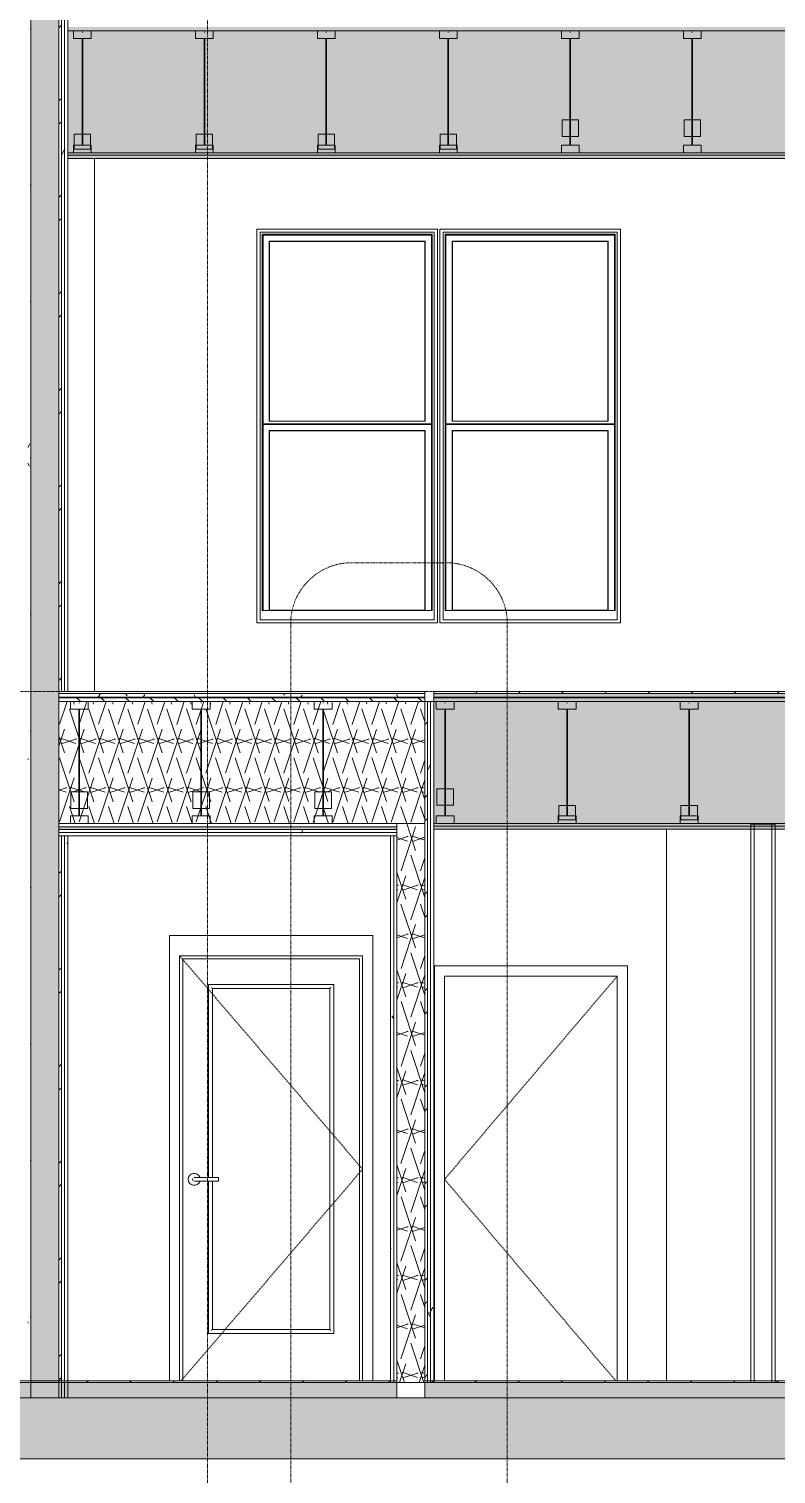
# Model space of a CAD drawing. Header units: inches. Extents: x 9661 to 16490, y -393 to 647.
# Drawn here: x 13594.2 to 13741.2, y -18 to 266.4 of the extents above; entities that cross this region are included whole.
import ezdxf

# ---------------------------------------------------------------- set-up
doc = ezdxf.new("R2010")
doc.units = ezdxf.units.IN
doc.header["$MEASUREMENT"] = 0
for name, pattern in [('Dash 1_16_', [0.125, 0.0625, -0.0625]), ('Dash Dot 3_16_', [0.3125, 0.1875, -0.0625, 0, -0.0625]), ('Grid Line 1_2_', [0.875, 0.5, -0.125, 0.125, -0.125])]:
    doc.linetypes.add(name, pattern=pattern)
for name, color, linetype, lineweight in [('0-3', 55, 'Continuous', 9), ('0-4', 90, 'Continuous', 5), ('0-5', 213, 'Continuous', 70), ('A-ANNO-SYMB-1', 150, 'Dash Dot 3_16_', 9), ('A-CLNG-2', 251, 'Continuous', 5), ('A-CLNG-3', 13, 'Continuous', 9), ('A-CLNG-4', 7, 'Continuous', 9), ('A-CLNG-PATT-1', 45, 'Continuous', 9), ('A-DOOR-10', 55, 'Dash 1_16_', 9), ('A-DOOR-2', 253, 'Dash 1_16_', 9), ('A-DOOR-5', 55, 'Continuous', 9), ('A-DOOR-FRAM-1', 253, 'Continuous', 9), ('A-DOOR-FRAM-5', 55, 'Continuous', 9), ('A-FLOR-2', 8, 'Continuous', 5), ('A-FLOR-3', 7, 'Continuous', 9), ('A-FLOR-5', 251, 'Continuous', 5), ('A-FLOR-9', 192, 'Continuous', 9), ('A-FLOR-LEVL-1', 51, 'Grid Line 1_2_', 9), ('A-FLOR-MCUT-1', 7, 'Continuous', 9), ('A-FLOR-MCUT-2', 51, 'Continuous', 9), ('A-FLOR-PATT-1', 45, 'Continuous', 9), ('A-GLAZ-1', 55, 'Continuous', 9), ('A-WALL-2', 253, 'Continuous', 9), ('A-WALL-3', 53, 'Continuous', 13), ('A-WALL-5', 55, 'Continuous', 9), ('A-WALL-6', 7, 'Continuous', 9), ('A-WALL-PATT-2', 45, 'Continuous', 9), ('I-WALL-1', 9, 'Continuous', 9), ('I-WALL-3', 7, 'Continuous', 9), ('S-BEAM-2', 7, 'Continuous', 9), ('S-BEAM-3', 55, 'Continuous', 9), ('S-BEAM-4', 10, 'Continuous', 9)]:
    doc.layers.add(name, color=color, linetype=linetype, lineweight=lineweight)
pattern_1 = [(0, (3257.106, 59.024), (30.72, 7.68), [1.267, -21.773, 1.267, -21.773, -122.88]), (0, (3257.106, 59.024), (30.72, 7.68), [-46.08, 1.267, -44.813, 1.267, -21.773, -53.76]), (0, (3257.106, 59.024), (30.72, 7.68), [-115.2, 1.267, -14.093, 1.267, -37.133]), (120, (3268.626, 62.864), (-22.011075, 22.7643), [1.267, -21.773, 1.267, -21.773, -122.88]), (120, (3268.626, 62.864), (-22.011075, 22.7643), [-46.08, 1.267, -44.813, 1.267, -21.773, -53.76]), (120, (3268.626, 62.864), (-22.011075, 22.7643), [-115.2, 1.267, -14.093, 1.267, -37.133]), (240, (3272.466, 78.224), (-8.708925, -30.4443), [1.267, -21.773, 1.267, -21.773, -122.88]), (240, (3272.466, 78.224), (-8.708925, -30.4443), [-46.08, 1.267, -44.813, 1.267, -21.773, -53.76]), (240, (3272.466, 78.224), (-8.708925, -30.4443), [-115.2, 1.267, -14.093, 1.267, -37.133])]
pattern_2 = [(161.57, (3257.586, 59.504), (-3.8399538, -1.54e-05), [0, -27.322, 3.034, 0]), (18.43, (3256.626, 59.504), (-3.8399538, 1.54e-05), [0, -27.322, 3.034, 0]), (108.43, (3257.586, 59.504), (1.919622, -9.6005246), [9.106, -21.25]), (71.57, (3256.626, 59.504), (1.919622, 9.6005246), [9.106, -21.25])]
pattern_3 = [(45, (3257.106, 59.024), (-9.50352, 9.50352), []), (45, (3257.106, 73.424), (-9.50352, 9.50352), [])]
pattern_4 = [(161.57, (14217.6378, 59.504), (-3.8399538, -1.54e-05), [0, -27.322, 3.034, 0]), (18.43, (14216.6778, 59.504), (-3.8399538, 1.54e-05), [0, -27.322, 3.034, 0]), (108.43, (14217.6378, 59.504), (1.919622, -9.6005246), [9.106, -21.25]), (71.57, (14216.6778, 59.504), (1.919622, 9.6005246), [9.106, -21.25])]
pattern_5 = [(135, (14217.158, 59.024), (-4.24264, -4.24264), [])]
pattern_6 = [(0, (14217.1578, 59.024), (15.36, 3.84), [1.267, -10.253, 1.267, -10.253, -61.44]), (0, (14217.1578, 59.024), (15.36, 3.84), [-23.04, 1.267, -21.773, 1.267, -10.253, -26.88]), (0, (14217.1578, 59.024), (15.36, 3.84), [-57.6, 1.267, -6.413, 1.267, -17.933]), (120, (14222.9178, 60.944), (-11.005538, 11.38215), [1.267, -10.253, 1.267, -10.253, -61.44]), (120, (14222.9178, 60.944), (-11.005538, 11.38215), [-23.04, 1.267, -21.773, 1.267, -10.253, -26.88]), (120, (14222.9178, 60.944), (-11.005538, 11.38215), [-57.6, 1.267, -6.413, 1.267, -17.933]), (240, (14224.8378, 68.624), (-4.354462, -15.22215), [1.267, -10.253, 1.267, -10.253, -61.44]), (240, (14224.8378, 68.624), (-4.354462, -15.22215), [-23.04, 1.267, -21.773, 1.267, -10.253, -26.88]), (240, (14224.8378, 68.624), (-4.354462, -15.22215), [-57.6, 1.267, -6.413, 1.267, -17.933])]
pattern_7 = [(0, (14217.158, 59.024), (0, 4.798), []), (315, (14217.1578, 59.024), (4.798427, 0), [6.786, -6.786]), (45, (14217.1578, 59.024), (4.798427, 0), [6.786, -6.786])]
pattern_8 = [(0, (14217.158, 59.024), (30.72, 7.68), [1.267, -21.773, 1.267, -21.773, -122.88]), (0, (14217.158, 59.024), (30.72, 7.68), [-46.08, 1.267, -44.813, 1.267, -21.773, -53.76]), (0, (14217.158, 59.024), (30.72, 7.68), [-115.2, 1.267, -14.093, 1.267, -37.133]), (120, (14228.678, 62.864), (-22.011075, 22.7643), [1.267, -21.773, 1.267, -21.773, -122.88]), (120, (14228.678, 62.864), (-22.011075, 22.7643), [-46.08, 1.267, -44.813, 1.267, -21.773, -53.76]), (120, (14228.678, 62.864), (-22.011075, 22.7643), [-115.2, 1.267, -14.093, 1.267, -37.133]), (240, (14232.518, 78.224), (-8.708925, -30.4443), [1.267, -21.773, 1.267, -21.773, -122.88]), (240, (14232.518, 78.224), (-8.708925, -30.4443), [-46.08, 1.267, -44.813, 1.267, -21.773, -53.76]), (240, (14232.518, 78.224), (-8.708925, -30.4443), [-115.2, 1.267, -14.093, 1.267, -37.133])]

# ---------------------------------------------------------------- blocks, each defined once
blk = doc.blocks.new('SWING - SINGLE - FLUSH - SWING - 34_ x 80_ - WITH ACOUSTICAL SEAL-3983847-BUILDING SECTION - NORTH_SOUTH - LOOKING WEST')
at = {"layer": 'A-DOOR-2'}
for p in [(2749.87, 80), (2749.55, 0.37)]:
    blk.add_line(p, (2715.87, 40), dxfattribs=at)
at = {"layer": 'A-DOOR-FRAM-1'}
for p, q in [((2751.87, 82), (2713.87, 82)), ((2713.87, 82), (2713.87, 0.37)), ((2715.87, 0.37), (2715.87, 80)), ((2715.87, 80), (2749.87, 80)), ((2749.87, 80), (2749.87, 0.37)), ((2751.87, 0.37), (2751.87, 82))]:
    blk.add_line(p, q, dxfattribs=at)
blk = doc.blocks.new('CTR - 1st Phase - Unit Layouts_rvt-2-BUILDING SECTION - NORTH_SOUTH - LOOKING WEST')
at = {"layer": 'A-WALL-2'}
for p, q in [((2776.15, 109.87), (2776.15, 0)), ((2780.9, 109.87), (2776.15, 109.87)), ((2780.9, 0), (2780.9, 109.87)), ((2776.15, 0), (2780.9, 0))]:
    blk.add_line(p, q, dxfattribs=at)
at = {"layer": 'A-WALL-3'}
for p, q in [((2776.77, 109.87), (2776.77, 0)), ((2780.27, 109.87), (2780.27, 0))]:
    blk.add_line(p, q, dxfattribs=at)
at = {"layer": 'I-WALL-1'}
blk.add_line((2759.56, 108.87), (2759.56, 0.37), dxfattribs=at)
at = {"layer": '0-5'}
blk.add_blockref('SWING - SINGLE - FLUSH - SWING - 34_ x 80_ - WITH ACOUSTICAL SEAL-3983847-BUILDING SECTION - NORTH_SOUTH - LOOKING WEST', (0, 0), dxfattribs=at)
blk = doc.blocks.new('CTR - 1st Phase -Stairs _ Elevators_rvt-2-BUILDING SECTION - NORTH_SOUTH - LOOKING WEST')
at = {"layer": 'A-CLNG-2'}
blk.add_hatch(color=256, dxfattribs=at).paths.add_polyline_path([(2706.16, 108.87), (2706.5, 108.87), (2706.5, 109.37), (2640, 109.37), (2640, 108.87), (2697.78, 108.87)], flags=0)
at = {"layer": 'A-CLNG-PATT-1'}
h = blk.add_hatch(dxfattribs=at)
h.set_pattern_fill('FP_41', color=256, style=0, pattern_type=2)
h.set_pattern_definition(pattern_1)
h.paths.add_polyline_path([(2706.16, 109.37), (2706.5, 109.37), (2706.5, 110), (2640, 110), (2640, 109.37), (2697.78, 109.37)], flags=0)
h = blk.add_hatch(dxfattribs=at)
h.set_pattern_fill('FP_41', color=256, style=0, pattern_type=2)
h.set_pattern_definition(pattern_1)
h.paths.add_polyline_path([(2640, 108.25), (2706.5, 108.25), (2706.5, 108.87), (2640, 108.87)], flags=0)
h = blk.add_hatch(dxfattribs=at)
h.set_pattern_fill('FP_41', color=256, style=0, pattern_type=2)
h.set_pattern_definition(pattern_1)
h.paths.add_polyline_path([(2640, 107.62), (2706.5, 107.62), (2706.5, 108.25), (2640, 108.25), (2640, 108.2)], flags=0)
at = {"layer": 'A-FLOR-2'}
blk.add_hatch(color=256, dxfattribs=at).paths.add_polyline_path([(2712, 134.75), (2712, 134.87), (2640, 134.87), (2640, 134.75), (2711.89, 134.75)], flags=0)
at = {"layer": 'A-FLOR-PATT-1'}
h = blk.add_hatch(dxfattribs=at)
h.set_pattern_fill('FP_39', color=256, style=0, pattern_type=2)
h.set_pattern_definition([(0, (3257.106, 59.024), (15.36, 3.84), [1.267, -10.253, 1.267, -10.253, -61.44]), (0, (3257.106, 59.024), (15.36, 3.84), [-23.04, 1.267, -21.773, 1.267, -10.253, -26.88]), (0, (3257.106, 59.024), (15.36, 3.84), [-57.6, 1.267, -6.413, 1.267, -17.933]), (120, (3262.866, 60.944), (-11.005538, 11.38215), [1.267, -10.253, 1.267, -10.253, -61.44]), (120, (3262.866, 60.944), (-11.005538, 11.38215), [-23.04, 1.267, -21.773, 1.267, -10.253, -26.88]), (120, (3262.866, 60.944), (-11.005538, 11.38215), [-57.6, 1.267, -6.413, 1.267, -17.933]), (240, (3264.786, 68.624), (-4.354462, -15.22215), [1.267, -10.253, 1.267, -10.253, -61.44]), (240, (3264.786, 68.624), (-4.354462, -15.22215), [-23.04, 1.267, -21.773, 1.267, -10.253, -26.88]), (240, (3264.786, 68.624), (-4.354462, -15.22215), [-57.6, 1.267, -6.413, 1.267, -17.933])])
h.paths.add_polyline_path([(2664.27, 134.87), (2712, 134.87), (2712, 135.62), (2640, 135.62), (2640, 134.87), (2663.84, 134.87)], flags=0)
h = blk.add_hatch(dxfattribs=at)
h.set_pattern_fill('FP_40', color=256, style=0, pattern_type=2)
h.set_pattern_definition([(0, (3257.106, 59.024), (0, 4.798), []), (315, (3257.106, 59.024), (4.798427, 0), [6.786, -6.786]), (45, (3257.106, 59.024), (4.798427, 0), [6.786, -6.786])])
h.paths.add_polyline_path([(2712, 134), (2712, 134.75), (2640, 134.75), (2640, 134), (2711.89, 134)], flags=0)
h = blk.add_hatch(dxfattribs=at)
h.set_pattern_fill('FP_37', color=256, style=0, pattern_type=2)
h.set_pattern_definition(pattern_2)
h.paths.add_polyline_path([(2640, 110), (2712, 110), (2712, 134), (2640, 134), (2640, 111.82)], flags=0)
at = {"layer": 'A-WALL-PATT-2'}
h = blk.add_hatch(dxfattribs=at)
h.set_pattern_fill('FP_41', color=256, style=0, pattern_type=2)
h.set_pattern_definition(pattern_1)
h.paths.add_polyline_path([(2634.5, 0), (2634.5, 402.33), (2633.87, 402.33), (2633.87, 0)], flags=0)
h = blk.add_hatch(dxfattribs=at)
h.set_pattern_fill('FP_37', color=256, style=0, pattern_type=2)
h.set_pattern_definition(pattern_2)
h.paths.add_polyline_path([(2640, -3), (2640, 402.33), (2634.5, 402.33), (2634.5, -3)], flags=0)
h.paths.add_polyline_path([(2634.51, -2.81), (2634.51, -2.81), (2634.67, 0.52)], flags=0)
h.paths.add_polyline_path([(2634.51, -2.81), (2634.51, -2.81), (2634.64, 0.52)], flags=0)
h = blk.add_hatch(dxfattribs=at)
h.set_pattern_fill('FP_61', color=256, style=0, pattern_type=2)
h.set_pattern_definition(pattern_3)
h.paths.add_polyline_path([(2640, 0.37), (2640.5, 0.37), (2640.5, 107.62), (2640, 107.62), (2640, 0.52)], flags=0)
h.paths.add_polyline_path([(2640, 136), (2640.5, 136), (2640.5, 402.33), (2640, 402.33), (2640, 138.12)], flags=0)
h = blk.add_hatch(dxfattribs=at)
h.set_pattern_fill('FP_41', color=256, style=0, pattern_type=2)
h.set_pattern_definition(pattern_1)
h.paths.add_polyline_path([(2641.11, 0), (2641.12, 0), (2641.12, 107.62), (2640.5, 107.62), (2640.5, 0)], flags=0)
h.paths.add_polyline_path([(2641.12, 136), (2641.12, 402.33), (2640.5, 402.28), (2640.5, 136)], flags=0)
h = blk.add_hatch(dxfattribs=at)
h.set_pattern_fill('FP_41', color=256, style=0, pattern_type=2)
h.set_pattern_definition(pattern_1)
h.paths.add_polyline_path([(2641.12, 0), (2641.75, 0), (2641.75, 107.62), (2641.12, 107.62), (2641.12, 0.52)], flags=0)
h.paths.add_polyline_path([(2641.56, 136), (2641.75, 136), (2641.75, 402.33), (2641.12, 402.31), (2641.12, 359.47), (2641.12, 136)], flags=0)
h = blk.add_hatch(dxfattribs=at)
h.set_pattern_fill('FP_61', color=256, style=0, pattern_type=2)
h.set_pattern_definition(pattern_3)
h.paths.add_polyline_path([(2712.5, 0.37), (2712.5, 0.4), (2712.5, 134), (2712, 134), (2712, 0.37)], flags=0)
h = blk.add_hatch(dxfattribs=at)
h.set_pattern_fill('FP_41', color=256, style=0, pattern_type=2)
h.set_pattern_definition(pattern_1)
h.paths.add_polyline_path([(2713.12, 0.37), (2713.12, 134), (2712.5, 134), (2712.5, 0.37)], flags=0)
h = blk.add_hatch(dxfattribs=at)
h.set_pattern_fill('FP_41', color=256, style=0, pattern_type=2)
h.set_pattern_definition(pattern_1)
h.paths.add_polyline_path([(2713.75, 0.37), (2713.75, 134), (2713.12, 134), (2713.12, 0.37)], flags=0)
h = blk.add_hatch(dxfattribs=at)
h.set_pattern_fill('FP_37', color=256, style=0, pattern_type=2)
h.set_pattern_definition(pattern_2)
h.paths.add_polyline_path([(2712, 0), (2712, 110), (2706.5, 110), (2706.5, 0)], flags=0)
h = blk.add_hatch(dxfattribs=at)
h.set_pattern_fill('FP_41', color=256, style=0, pattern_type=2)
h.set_pattern_definition(pattern_1)
h.paths.add_polyline_path([(2705.25, 0.37), (2705.87, 0.37), (2705.87, 107.62), (2705.25, 107.62), (2705.25, 0.52)], flags=0)
at = {"layer": 'A-CLNG-4'}
for p, q in [((2706.5, 110), (2640, 110)), ((2640, 110), (2640, 109.37)), ((2640, 109.37), (2640, 108.87)), ((2706.5, 109.37), (2640, 109.37)), ((2640, 108.87), (2640, 108.25)), ((2706.5, 108.87), (2640, 108.87)), ((2640, 108.25), (2640, 107.62)), ((2706.5, 108.25), (2640, 108.25)), ((2706.5, 109.37), (2706.5, 110)), ((2706.5, 108.87), (2706.5, 109.37)), ((2706.5, 108.25), (2706.5, 108.87)), ((2706.5, 107.62), (2706.5, 108.25)), ((2640, 107.62), (2640.5, 107.62)), ((2640.5, 107.62), (2641.12, 107.62)), ((2641.12, 107.62), (2641.75, 107.62)), ((2641.75, 107.62), (2705.25, 107.62)), ((2705.25, 107.62), (2705.87, 107.62)), ((2705.87, 107.62), (2706.5, 107.62))]:
    blk.add_line(p, q, dxfattribs=at)
at = {"layer": 'A-FLOR-3'}
for p, q in [((2712, 136), (2641.75, 136)), ((2712, 134), (2712, 136)), ((2640, 110), (2706.5, 110))]:
    blk.add_line(p, q, dxfattribs=at)
at = {"layer": 'A-FLOR-MCUT-1'}
for p, q in [((2640.5, 136), (2640, 136)), ((2640, 136), (2640, 135.62)), ((2712, 135.62), (2640, 135.62)), ((2640, 135.62), (2640, 134.87)), ((2712, 134.87), (2640, 134.87)), ((2640, 134.87), (2640, 134.75)), ((2712, 134.75), (2640, 134.75)), ((2640, 134.75), (2640, 134)), ((2712, 134), (2640, 134)), ((2640, 134), (2640, 110)), ((2641.12, 136), (2640.5, 136)), ((2641.75, 136), (2641.12, 136)), ((2712, 110), (2712, 134)), ((2706.5, 110), (2712, 110))]:
    blk.add_line(p, q, dxfattribs=at)
at = {"layer": 'A-WALL-6'}
for p, q in [((2634.5, 402.33), (2634.5, -3)), ((2640, 402.33), (2640, 136)), ((2640.5, 402.33), (2640.5, 136)), ((2641.12, 402.33), (2641.12, 136)), ((2640, 135.62), (2640, 136)), ((2640, 136), (2640.5, 136)), ((2640, 134.87), (2640, 135.62)), ((2640, 134.75), (2640, 134.87)), ((2640, 134), (2640, 134.75)), ((2640, 110), (2640, 134)), ((2640.5, 136), (2641.12, 136)), ((2641.12, 136), (2641.75, 136)), ((2712, 134), (2712, 110)), ((2712.5, 134), (2712.5, 0)), ((2713.12, 134), (2713.12, 0)), ((2640, 109.37), (2640, 110)), ((2640, 108.87), (2640, 109.37)), ((2640, 108.25), (2640, 108.87)), ((2640, 107.62), (2640, 108.25)), ((2712, 110), (2706.5, 110)), ((2706.5, 110), (2706.5, 109.37)), ((2706.5, 109.37), (2706.5, 108.87)), ((2706.5, 108.87), (2706.5, 108.25)), ((2706.5, 108.25), (2706.5, 107.62)), ((2712, 110), (2712, 0)), ((2640.5, 107.62), (2640, 107.62)), ((2640, 107.62), (2640, -3)), ((2641.12, 107.62), (2640.5, 107.62)), ((2640.5, 107.62), (2640.5, -3)), ((2641.75, 107.62), (2641.12, 107.62)), ((2641.12, 107.62), (2641.12, -3)), ((2705.87, 107.62), (2705.25, 107.62)), ((2706.5, 107.62), (2705.87, 107.62)), ((2705.87, 107.62), (2705.87, 0)), ((2706.5, 107.62), (2706.5, 0))]:
    blk.add_line(p, q, dxfattribs=at)
at = {"layer": 'I-WALL-3'}
for p, q in [((2641.75, 136), (2641.75, 402.33)), ((2713.75, 134), (2712, 134)), ((2713.75, 0), (2713.75, 134)), ((2641.75, -3), (2641.75, 107.62)), ((2705.25, 107.62), (2705.25, 0)), ((2705.25, 0), (2713.75, 0)), ((2633.25, -3), (2641.75, -3))]:
    blk.add_line(p, q, dxfattribs=at)
blk = doc.blocks.new('034100 - Precast Structural Concrete - Solid Plank - 12_-1871119-BUILDING SECTION - NORTH_SOUTH - LOOKING WEST')
at = {"layer": 'S-BEAM-4'}
blk.add_hatch(color=256, dxfattribs=at).paths.add_polyline_path([(2647.51, -15), (2818.32, -15), (2818.32, -3), (2508.32, -3), (2508.32, -15), (2642.55, -15)], flags=0)
at = {"layer": 'S-BEAM-2'}
for p, q in [((2818.32, -3), (2508.32, -3)), ((2508.32, -3), (2508.32, -15)), ((2818.32, -15), (2818.32, -3)), ((2508.32, -15), (2818.32, -15))]:
    blk.add_line(p, q, dxfattribs=at)
blk = doc.blocks.new('TRUSS - 24_-2435254-BUILDING SECTION - NORTH_SOUTH - LOOKING WEST')
at = {"layer": 'S-BEAM-2'}
for p, q in [((2717.75, 134), (2714.25, 134)), ((2714.25, 134), (2714.25, 132.5)), ((2717.75, 132.5), (2717.75, 134)), ((2714.25, 132.5), (2717.75, 132.5)), ((2717.62, 116.87), (2714.37, 116.87)), ((2714.37, 116.87), (2714.37, 113.62)), ((2717.62, 113.62), (2717.62, 116.87)), ((2717.75, 111.5), (2714.25, 111.5)), ((2714.25, 111.5), (2714.25, 110)), ((2714.37, 113.62), (2717.62, 113.62)), ((2717.75, 110), (2717.75, 111.5)), ((2714.25, 110), (2717.75, 110))]:
    blk.add_line(p, q, dxfattribs=at)
at = {"layer": 'S-BEAM-3'}
for p, q in [((2715.94, 133.75), (2716.06, 133.75)), ((2715.94, 111.5), (2715.94, 132.5)), ((2716.06, 132.5), (2716.06, 111.5))]:
    blk.add_line(p, q, dxfattribs=at)
blk = doc.blocks.new('TRUSS - 24_-2435294-BUILDING SECTION - NORTH_SOUTH - LOOKING WEST')
at = {"layer": 'S-BEAM-2'}
for p, q in [((2741.75, 134), (2738.25, 134)), ((2738.25, 134), (2738.25, 132.5)), ((2741.75, 132.5), (2741.75, 134)), ((2738.25, 132.5), (2741.75, 132.5)), ((2741.75, 111.5), (2738.25, 111.5)), ((2738.25, 111.5), (2738.25, 110)), ((2741.62, 113.53), (2738.37, 113.53)), ((2738.37, 113.53), (2738.37, 110.76)), ((2741.62, 110.76), (2741.62, 113.53)), ((2741.75, 110), (2741.75, 111.5)), ((2738.25, 110), (2741.75, 110)), ((2738.37, 110.76), (2741.62, 110.76))]:
    blk.add_line(p, q, dxfattribs=at)
at = {"layer": 'S-BEAM-3'}
for p, q in [((2739.94, 133.75), (2740.06, 133.75)), ((2739.94, 111.5), (2739.94, 132.5)), ((2740.06, 132.5), (2740.06, 111.5))]:
    blk.add_line(p, q, dxfattribs=at)
blk = doc.blocks.new('TRUSS - 24_-2435176-BUILDING SECTION - NORTH_SOUTH - LOOKING WEST')
at = {"layer": 'S-BEAM-2'}
for p, q in [((3215.67, 134), (3212.17, 134)), ((3212.17, 134), (3212.17, 132.5)), ((3215.67, 132.5), (3215.67, 134)), ((3212.17, 132.5), (3215.67, 132.5)), ((3215.67, 111.5), (3212.17, 111.5)), ((3212.17, 111.5), (3212.17, 110)), ((3215.55, 113.68), (3212.3, 113.68)), ((3212.3, 113.68), (3212.3, 110.72)), ((3215.55, 110.72), (3215.55, 113.68)), ((3215.67, 110), (3215.67, 111.5)), ((3212.17, 110), (3215.67, 110)), ((3212.3, 110.72), (3215.55, 110.72))]:
    blk.add_line(p, q, dxfattribs=at)
at = {"layer": 'S-BEAM-3'}
for p, q in [((3213.86, 133.75), (3213.99, 133.75)), ((3213.86, 111.5), (3213.86, 132.5)), ((3213.99, 132.5), (3213.99, 111.5))]:
    blk.add_line(p, q, dxfattribs=at)
blk = doc.blocks.new('TRUSS - 24_-2435216-BUILDING SECTION - NORTH_SOUTH - LOOKING WEST')
at = {"layer": 'S-BEAM-2'}
for p, q in [((3143.67, 134), (3140.17, 134)), ((3140.17, 134), (3140.17, 132.5)), ((3143.67, 132.5), (3143.67, 134)), ((3140.17, 132.5), (3143.67, 132.5)), ((3143.55, 116.46), (3140.3, 116.46)), ((3140.3, 116.46), (3140.3, 113.21)), ((3143.55, 113.21), (3143.55, 116.46)), ((3143.67, 111.5), (3140.17, 111.5)), ((3140.17, 111.5), (3140.17, 110)), ((3140.3, 113.21), (3143.55, 113.21)), ((3143.67, 110), (3143.67, 111.5)), ((3140.17, 110), (3143.67, 110))]:
    blk.add_line(p, q, dxfattribs=at)
at = {"layer": 'S-BEAM-3'}
for p, q in [((3141.86, 133.75), (3141.99, 133.75)), ((3141.86, 111.5), (3141.86, 132.5)), ((3141.99, 132.5), (3141.99, 111.5))]:
    blk.add_line(p, q, dxfattribs=at)
blk = doc.blocks.new('TRUSS - 24_-2436608-BUILDING SECTION - NORTH_SOUTH - LOOKING WEST')
at = {"layer": 'S-BEAM-2'}
for p, q in [((2693.75, 134), (2690.25, 134)), ((2690.25, 134), (2690.25, 132.5)), ((2693.75, 132.5), (2693.75, 134)), ((2690.25, 132.5), (2693.75, 132.5)), ((2693.62, 116.23), (2690.37, 116.23)), ((2690.37, 116.23), (2690.37, 112.98)), ((2693.62, 112.98), (2693.62, 116.23)), ((2693.75, 111.5), (2690.25, 111.5)), ((2690.25, 111.5), (2690.25, 110)), ((2690.37, 112.98), (2693.62, 112.98)), ((2693.75, 110), (2693.75, 111.5)), ((2690.25, 110), (2693.75, 110))]:
    blk.add_line(p, q, dxfattribs=at)
at = {"layer": 'S-BEAM-3'}
for p, q in [((2691.94, 133.75), (2692.06, 133.75)), ((2691.94, 111.5), (2691.94, 132.5)), ((2692.06, 132.5), (2692.06, 111.5))]:
    blk.add_line(p, q, dxfattribs=at)
blk = doc.blocks.new('CTR - 1st Phase - Structure_rvt-2-BUILDING SECTION - NORTH_SOUTH - LOOKING WEST')
at = {"layer": '0-3'}
for name, p in [('TRUSS - 24_-2435176-BUILDING SECTION - NORTH_SOUTH - LOOKING WEST', (-569.31, 132)), ('TRUSS - 24_-2435176-BUILDING SECTION - NORTH_SOUTH - LOOKING WEST', (-545.31, 132)), ('TRUSS - 24_-2435176-BUILDING SECTION - NORTH_SOUTH - LOOKING WEST', (-521.31, 132)), ('TRUSS - 24_-2435176-BUILDING SECTION - NORTH_SOUTH - LOOKING WEST', (-497.31, 132)), ('TRUSS - 24_-2435216-BUILDING SECTION - NORTH_SOUTH - LOOKING WEST', (-401.31, 132)), ('TRUSS - 24_-2435216-BUILDING SECTION - NORTH_SOUTH - LOOKING WEST', (-377.31, 132)), ('TRUSS - 24_-2436608-BUILDING SECTION - NORTH_SOUTH - LOOKING WEST', (-48, 0)), ('TRUSS - 24_-2436608-BUILDING SECTION - NORTH_SOUTH - LOOKING WEST', (-24, 0)), ('TRUSS - 24_-2436608-BUILDING SECTION - NORTH_SOUTH - LOOKING WEST', (0, 0)), ('TRUSS - 24_-2435254-BUILDING SECTION - NORTH_SOUTH - LOOKING WEST', (0, 0)), ('TRUSS - 24_-2435294-BUILDING SECTION - NORTH_SOUTH - LOOKING WEST', (0, 0)), ('TRUSS - 24_-2435294-BUILDING SECTION - NORTH_SOUTH - LOOKING WEST', (24, 0)), ('034100 - Precast Structural Concrete - Solid Plank - 12_-1871119-BUILDING SECTION - NORTH_SOUTH - LOOKING WEST', (0, 0))]:
    blk.add_blockref(name, p, dxfattribs=at)
blk = doc.blocks.new('Window-Double_Hung-Marvin-Essential - ESDH3066 - 2nd Floor-3357213-BUILDING SECTION - NORTH_SOUTH - LOOKING WEST')
at = {"layer": 'A-GLAZ-1'}
for p, q in [((2678.97, 227), (2678.97, 149.5)), ((2714.47, 227), (2678.97, 227)), ((2679.6, 226.37), (2713.85, 226.37)), ((2679.6, 150.12), (2679.6, 226.37)), ((2680, 151.91), (2680, 225.97)), ((2680, 225.97), (2713.44, 225.97)), ((2680.16, 225.81), (2713.28, 225.81)), ((2680.16, 188.68), (2680.16, 225.81)), ((2713.28, 188.68), (2713.28, 225.81)), ((2713.44, 225.97), (2713.44, 151.91)), ((2713.85, 226.37), (2713.85, 150.12)), ((2714.47, 149.5), (2714.47, 227)), ((2681.38, 224.59), (2681.44, 224.53)), ((2712.06, 224.59), (2681.38, 224.59)), ((2681.38, 224.59), (2681.38, 189.16)), ((2712, 224.53), (2681.44, 224.53)), ((2681.44, 224.53), (2681.44, 189.22)), ((2712, 224.53), (2712.06, 224.59)), ((2712, 189.22), (2712, 224.53)), ((2712.06, 189.16), (2712.06, 224.59)), ((2680.07, 188.25), (2680, 188.25)), ((2680.07, 151.91), (2680.07, 188.25)), ((2713.28, 188.68), (2680.16, 188.68)), ((2680.16, 188.68), (2680.16, 188.5)), ((2680.16, 188.5), (2713.28, 188.5)), ((2680.16, 151.91), (2680.16, 188.5)), ((2681.38, 189.16), (2681.44, 189.22)), ((2681.38, 189.16), (2712.06, 189.16)), ((2681.44, 189.22), (2712, 189.22)), ((2712.06, 189.16), (2712, 189.22)), ((2713.28, 188.5), (2713.28, 188.68)), ((2713.28, 188.5), (2713.28, 151.91)), ((2713.38, 188.25), (2713.38, 151.9)), ((2713.44, 188.25), (2713.38, 188.25)), ((2681.38, 187.34), (2681.44, 187.28)), ((2681.38, 187.34), (2681.38, 151.91)), ((2712.06, 187.34), (2681.38, 187.34)), ((2712, 187.28), (2681.44, 187.28)), ((2681.44, 187.28), (2681.44, 151.97)), ((2712, 187.28), (2712.06, 187.34)), ((2712, 151.97), (2712, 187.28)), ((2712.06, 151.91), (2712.06, 187.34)), ((2713.44, 151.91), (2680, 151.91)), ((2681.38, 151.91), (2681.44, 151.97)), ((2681.44, 151.97), (2712, 151.97)), ((2712.06, 151.91), (2712, 151.97)), ((2678.97, 149.5), (2714.47, 149.5)), ((2713.85, 150.12), (2679.6, 150.12))]:
    blk.add_line(p, q, dxfattribs=at)
blk = doc.blocks.new('STOREFRONT DOOR B - ALUM_ STILE W_ GLASS INSET-2790180-BUILDING SECTION - NORTH_SOUTH - LOOKING WEST')
at = {"layer": 'A-DOOR-10'}
for p, q in [((2663.75, 84), (2699.75, 42)), ((2699.75, 42), (2664.07, 0.37))]:
    blk.add_line(p, q, dxfattribs=at)
at = {"layer": 'A-DOOR-5'}
for p, q in [((2669.43, 78.31), (2669.43, 40.38)), ((2694.06, 78.31), (2669.43, 78.31)), ((2670.22, 40.39), (2670.22, 77.53)), ((2670.22, 77.53), (2693.28, 77.53)), ((2693.28, 77.53), (2693.28, 10.47)), ((2694.06, 9.69), (2694.06, 78.31)), ((2671.43, 40.39), (2667.29, 40.39)), ((2671.43, 40.39), (2671.43, 40)), ((2671.43, 40), (2671.43, 39.61)), ((2667.29, 39.61), (2671.43, 39.61)), ((2669.43, 39.62), (2669.43, 9.69)), ((2670.22, 10.47), (2670.22, 39.61)), ((2669.43, 9.69), (2694.06, 9.69)), ((2693.28, 10.47), (2670.22, 10.47))]:
    blk.add_line(p, q, dxfattribs=at)
at = {"layer": 'A-DOOR-5', "flags": 128}
for points in [[(2667.29, 40.39), (2667.27, 40.39), (2667.25, 40.39), (2667.22, 40.39), (2667.2, 40.39), (2667.18, 40.39), (2667.15, 40.39), (2667.13, 40.39), (2667.11, 40.39), (2667.08, 40.39), (2667.06, 40.39), (2667.04, 40.39), (2667.02, 40.39), (2667, 40.39), (2666.98, 40.39), (2666.96, 40.39), (2666.94, 40.39), (2666.92, 40.39), (2666.9, 40.39), (2666.89, 40.39), (2666.87, 40.39), (2666.85, 40.39), (2666.84, 40.39), (2666.82, 40.39), (2666.81, 40.39), (2666.8, 40.39), (2666.78, 40.39), (2666.77, 40.39), (2666.76, 40.39), (2666.75, 40.39), (2666.74, 40.39), (2666.73, 40.39), (2666.73, 40.39), (2666.72, 40.39), (2666.71, 40.39), (2666.71, 40.39), (2666.71, 40.39), (2666.7, 40.39), (2666.7, 40.39), (2666.7, 40.39)], [(2666.7, 39.61), (2666.7, 39.61), (2666.7, 39.61), (2666.71, 39.61), (2666.71, 39.61), (2666.71, 39.61), (2666.72, 39.61), (2666.72, 39.61), (2666.73, 39.61), (2666.74, 39.61), (2666.75, 39.61), (2666.76, 39.61), (2666.77, 39.61), (2666.78, 39.61), (2666.79, 39.61), (2666.81, 39.61), (2666.82, 39.61), (2666.83, 39.61), (2666.85, 39.61), (2666.86, 39.61), (2666.88, 39.61), (2666.9, 39.61), (2666.92, 39.61), (2666.93, 39.61), (2666.95, 39.61), (2666.97, 39.61), (2666.99, 39.61), (2667.01, 39.61), (2667.04, 39.61), (2667.06, 39.61), (2667.08, 39.61), (2667.1, 39.61), (2667.12, 39.61), (2667.15, 39.61), (2667.17, 39.61), (2667.19, 39.61), (2667.22, 39.61), (2667.24, 39.61), (2667.26, 39.61), (2667.29, 39.61), (2667.29, 39.61)]]:
    blk.add_lwpolyline(points, dxfattribs=at)
at = {"layer": 'A-DOOR-5'}
for centre, radius, start, end in [((2666.6, 40), 1.18, 19.6343, 180), ((2666.6, 40), 1.18, 180, 340.4367), ((2666.7, 40), 0.394, 150, 180), ((2666.7, 40), 0.394, 180, 210), ((2666.7, 40), 0.394, 90, 105), ((2666.7, 40), 0.394, 255, 270)]:
    blk.add_arc(centre, radius, start, end, dxfattribs=at)
for points, knots in [([(2669.51, 78.24), (2669.51, 78.24), (2669.5, 78.25), (2669.48, 78.27), (2669.47, 78.27), (2669.47, 78.28), (2669.46, 78.29), (2669.46, 78.29), (2669.45, 78.3), (2669.44, 78.3), (2669.44, 78.31), (2669.44, 78.31), (2669.43, 78.31), (2669.43, 78.31)], [0, 0, 0, 0, 0.166667, 0.25, 0.333333, 0.375, 0.416667, 0.5, 0.583333, 0.666667, 0.75, 0.833333, 1, 1, 1, 1]), ([(2670.22, 77.53), (2670.22, 77.53), (2670.22, 77.53), (2670.21, 77.54), (2670.2, 77.55), (2670.18, 77.57), (2670.17, 77.58), (2670.16, 77.59), (2670.14, 77.6), (2670.13, 77.62), (2670.11, 77.64), (2670.1, 77.65), (2670.07, 77.68), (2670.04, 77.71), (2670.02, 77.72)], [0, 0, 0, 0, 0.166667, 0.25, 0.333333, 0.416667, 0.458333, 0.5, 0.583333, 0.666667, 0.708333, 0.75, 0.833333, 1, 1, 1, 1]), ([(2693.28, 77.53), (2693.28, 77.53), (2693.28, 77.53), (2693.29, 77.54), (2693.3, 77.55), (2693.31, 77.57), (2693.33, 77.58), (2693.34, 77.59), (2693.35, 77.6), (2693.37, 77.62), (2693.39, 77.64), (2693.4, 77.65), (2693.43, 77.68), (2693.46, 77.71), (2693.47, 77.72)], [0, 0, 0, 0, 0.166667, 0.25, 0.333333, 0.416667, 0.458333, 0.5, 0.583333, 0.666667, 0.708333, 0.75, 0.833333, 1, 1, 1, 1]), ([(2693.98, 78.24), (2693.99, 78.24), (2694, 78.25), (2694.02, 78.27), (2694.02, 78.27), (2694.03, 78.28), (2694.03, 78.29), (2694.04, 78.29), (2694.05, 78.3), (2694.05, 78.3), (2694.06, 78.31), (2694.06, 78.31), (2694.06, 78.31), (2694.06, 78.31)], [0, 0, 0, 0, 0.166667, 0.25, 0.333333, 0.375, 0.416667, 0.5, 0.583333, 0.666667, 0.75, 0.833333, 1, 1, 1, 1]), ([(2669.43, 9.69), (2669.43, 9.69), (2669.44, 9.69), (2669.44, 9.69), (2669.44, 9.7), (2669.45, 9.7), (2669.46, 9.71), (2669.46, 9.71), (2669.47, 9.72), (2669.47, 9.73), (2669.48, 9.73), (2669.5, 9.75), (2669.51, 9.76), (2669.51, 9.76)], [-1, -1, -1, -1, -0.833333, -0.75, -0.666667, -0.583333, -0.5, -0.416667, -0.375, -0.333333, -0.25, -0.166667, 0, 0, 0, 0]), ([(2670.02, 10.28), (2670.04, 10.29), (2670.07, 10.32), (2670.1, 10.35), (2670.12, 10.37), (2670.13, 10.39), (2670.15, 10.4), (2670.16, 10.41), (2670.17, 10.42), (2670.18, 10.43), (2670.2, 10.45), (2670.21, 10.46), (2670.22, 10.47), (2670.22, 10.47), (2670.22, 10.47)], [-1, -1, -1, -1, -0.833333, -0.75, -0.666667, -0.625, -0.583333, -0.5, -0.458333, -0.416667, -0.333333, -0.25, -0.166667, 0, 0, 0, 0]), ([(2693.28, 10.47), (2693.28, 10.47), (2693.28, 10.47), (2693.29, 10.46), (2693.3, 10.45), (2693.31, 10.43), (2693.33, 10.42), (2693.34, 10.41), (2693.35, 10.4), (2693.37, 10.38), (2693.39, 10.36), (2693.4, 10.35), (2693.43, 10.32), (2693.46, 10.29), (2693.47, 10.28)], [0, 0, 0, 0, 0.166667, 0.25, 0.333333, 0.416667, 0.458333, 0.5, 0.583333, 0.666667, 0.708333, 0.75, 0.833333, 1, 1, 1, 1]), ([(2693.98, 9.76), (2693.99, 9.76), (2694, 9.75), (2694.02, 9.73), (2694.02, 9.73), (2694.03, 9.72), (2694.03, 9.71), (2694.04, 9.71), (2694.05, 9.7), (2694.05, 9.7), (2694.06, 9.69), (2694.06, 9.69), (2694.06, 9.69), (2694.06, 9.69)], [0, 0, 0, 0, 0.166667, 0.25, 0.333333, 0.375, 0.416667, 0.5, 0.583333, 0.666667, 0.75, 0.833333, 1, 1, 1, 1])]:
    blk.add_open_spline(points, degree=3, knots=knots, dxfattribs=at)
at = {"layer": 'A-DOOR-FRAM-5'}
for p, q in [((2663.75, 84), (2699.75, 84)), ((2663.75, 0.37), (2663.75, 84)), ((2664.37, 83.37), (2699.12, 83.37)), ((2664.37, 0.37), (2664.37, 83.37)), ((2699.12, 83.37), (2699.12, 0.37)), ((2699.75, 84), (2699.75, 0.37))]:
    blk.add_line(p, q, dxfattribs=at)
blk = doc.blocks.new('Window-Double_Hung-Marvin-Essential - ESDH3066 - 2nd Floor-V246-BUILDING SECTION - NORTH_SOUTH - LOOKING WEST')
at = {"layer": 'A-GLAZ-1'}
for p, q in [((2750.48, 227), (2714.98, 227)), ((2714.98, 227), (2714.98, 149.5)), ((2715.6, 150.12), (2715.6, 226.37)), ((2715.6, 226.37), (2749.85, 226.37)), ((2716.01, 151.91), (2716.01, 225.97)), ((2716.01, 225.97), (2749.44, 225.97)), ((2716.16, 225.81), (2749.29, 225.81)), ((2716.16, 225.81), (2716.16, 188.68)), ((2749.29, 225.81), (2749.29, 188.68)), ((2749.44, 225.97), (2749.44, 151.91)), ((2749.85, 226.37), (2749.85, 150.12)), ((2750.48, 149.5), (2750.48, 227)), ((2717.38, 224.59), (2717.44, 224.53)), ((2717.38, 224.59), (2717.38, 189.16)), ((2748.07, 224.59), (2717.38, 224.59)), ((2748.01, 224.53), (2717.44, 224.53)), ((2717.44, 224.53), (2717.44, 189.22)), ((2748.01, 224.53), (2748.07, 224.59)), ((2748.01, 189.22), (2748.01, 224.53)), ((2748.07, 189.16), (2748.07, 224.59)), ((2716.07, 188.25), (2716.01, 188.25)), ((2716.07, 151.9), (2716.07, 188.25)), ((2716.16, 188.68), (2716.16, 188.5)), ((2749.29, 188.68), (2716.16, 188.68)), ((2716.16, 188.5), (2749.29, 188.5)), ((2716.16, 151.91), (2716.16, 188.5)), ((2717.44, 189.22), (2717.38, 189.16)), ((2717.38, 189.16), (2748.07, 189.16)), ((2717.44, 189.22), (2748.01, 189.22)), ((2748.01, 189.22), (2748.07, 189.16)), ((2749.29, 188.5), (2749.29, 188.68)), ((2749.29, 188.5), (2749.29, 151.91)), ((2749.44, 188.25), (2749.38, 188.25)), ((2749.38, 188.25), (2749.38, 151.91)), ((2717.38, 187.34), (2717.44, 187.28)), ((2748.07, 187.34), (2717.38, 187.34)), ((2717.38, 187.34), (2717.38, 151.91)), ((2748.01, 187.28), (2717.44, 187.28)), ((2717.44, 187.28), (2717.44, 151.97)), ((2748.01, 187.28), (2748.07, 187.34)), ((2748.01, 151.97), (2748.01, 187.28)), ((2748.07, 151.91), (2748.07, 187.34)), ((2749.44, 151.91), (2716.01, 151.91)), ((2717.44, 151.97), (2717.38, 151.91)), ((2717.44, 151.97), (2748.01, 151.97)), ((2748.01, 151.97), (2748.07, 151.91)), ((2714.98, 149.5), (2750.48, 149.5)), ((2749.85, 150.12), (2715.6, 150.12))]:
    blk.add_line(p, q, dxfattribs=at)

msp = doc.modelspace()

# ---------------------------------------------------------------- hatches: boundary and pattern name
at = {"layer": 'A-CLNG-2'}
h = msp.add_hatch(color=256, dxfattribs=at)
h.paths.add_polyline_path([(14763.897, 109.5), (14783.8771, 109.5), (14783.8755, 110), (14302.088, 110), (14302.088, 109.5), (14747.1385, 109.5)], flags=0)
h.paths.add_polyline_path([(13064.874, 109.5), (13320.9255, 109.5), (13320.9255, 109.875), (13324.4255, 109.875), (13324.4255, 109.5), (13403.9255, 109.5), (13403.9255, 109.875), (13407.4255, 109.875), (13407.4255, 109.5), (13478.4255, 109.5), (13478.4255, 110), (13064.874, 110), (13064.874, 109.875)], flags=0)
h.paths.add_polyline_path([(14294.659, 109.5), (14296.588, 109.5), (14296.588, 110), (13897.763, 110), (13897.763, 109.5), (14094.1755, 109.5), (14094.1755, 109.875), (14099.6755, 109.875), (14099.6755, 109.5), (14294.5255, 109.5)], flags=0)
h.paths.add_polyline_path([(13673.8005, 109.5), (13892.263, 109.5), (13892.263, 110), (13673.8005, 110), (13673.8005, 109.875)], flags=0)
at = {"layer": 'A-CLNG-PATT-1'}
h = msp.add_hatch(dxfattribs=at)
h.set_pattern_fill('FP_41', color=256, style=0, pattern_type=2)
h.set_pattern_definition(pattern_8)
h.paths.add_polyline_path([(13775.1455, 108.875), (13892.263, 108.875), (13892.263, 109.5), (13673.8005, 109.5), (13673.8005, 108.875), (13771.3629, 108.875)], flags=0)
h.paths.add_polyline_path([(13065.5005, 108.875), (13320.9255, 108.875), (13320.9255, 109.5), (13064.874, 109.5), (13064.874, 108.875)], flags=0)
h.paths.add_polyline_path([(14764.0826, 108.875), (14783.8771, 108.875), (14783.8771, 109.5), (14302.088, 109.5), (14302.088, 108.875), (14763.897, 108.875)], flags=0)
h.paths.add_polyline_path([(13324.4255, 108.875), (13403.9255, 108.875), (13403.9255, 109.5), (13324.4255, 109.5), (13324.4255, 109.2673)], flags=0)
h.paths.add_polyline_path([(14296.588, 108.875), (14296.588, 109.5), (13897.763, 109.5), (13897.763, 108.875), (14294.659, 108.875)], flags=0)
h.paths.add_polyline_path([(13407.4255, 108.875), (13478.4255, 108.875), (13478.4255, 109.5), (13407.4255, 109.5), (13407.4255, 109.3927)], flags=0)
at = {"layer": 'A-FLOR-2'}
h = msp.add_hatch(color=256, dxfattribs=at)
h.paths.add_polyline_path([(13036.2255, 134.75), (13478.4255, 134.75), (13478.4255, 134.875), (13325.0505, 134.875), (13036.2255, 134.875)], flags=0)
h.paths.add_polyline_path([(14818.0255, 134.75), (14818.0255, 134.875), (13673.8005, 134.875), (13673.8005, 134.75), (14814.1725, 134.75)], flags=0)
at = {"layer": 'A-FLOR-5'}
h = msp.add_hatch(color=256, dxfattribs=at)
h.paths.add_polyline_path([(13765.9505, 241.5), (13893.388, 241.5), (13893.388, 242), (13601.8005, 242), (13601.8005, 241.5), (13758.387, 241.5)], flags=0)
h.paths.add_polyline_path([(13036.3401, 241.5), (13320.9255, 241.5), (13320.9255, 242), (13036.2255, 242), (13036.2255, 241.5)], flags=0)
h.paths.add_polyline_path([(14797.414, 241.5), (14812.5255, 241.5), (14812.5255, 242), (14302.088, 242), (14302.088, 241.5), (14792.8422, 241.5)], flags=0)
h.paths.add_polyline_path([(14296.588, 241.5), (14296.588, 242), (14100.1755, 242), (14100.1755, 241.5), (14294.659, 241.5)], flags=0)
h.paths.add_polyline_path([(13324.4255, 241.5), (13403.9255, 241.5), (13403.9255, 242), (13324.4255, 242), (13324.4255, 241.8256)], flags=0)
h.paths.add_polyline_path([(14094.6755, 241.5), (14094.6755, 242), (13898.888, 242), (13898.888, 241.5), (14093.557, 241.5)], flags=0)
h.paths.add_polyline_path([(13407.4255, 241.5), (13478.4255, 241.5), (13478.4255, 242), (13407.4255, 242), (13407.4255, 241.9196)], flags=0)
at = {"layer": 'A-FLOR-PATT-1'}
h = msp.add_hatch(dxfattribs=at)
h.set_pattern_fill('FP_37', color=256, style=0, pattern_type=2)
h.set_pattern_definition(pattern_4)
h.paths.add_polyline_path([(13030.7448, 242), (13478.4255, 242), (13478.4255, 266), (13030.7255, 266), (13030.7255, 242)], flags=0)
h.paths.add_polyline_path([(14818.0255, 242), (14818.0255, 266), (13601.8005, 266), (13601.8005, 242), (14814.1725, 242)], flags=0)
h = msp.add_hatch(dxfattribs=at)
h.set_pattern_fill('FP_40', color=256, style=0, pattern_type=2)
h.set_pattern_definition(pattern_7)
h.paths.add_polyline_path([(13716.4907, 266), (14818.0255, 266), (14818.0255, 266.75), (13601.8005, 266.75), (13601.8005, 266), (13708.732, 266)], flags=0)
h.paths.add_polyline_path([(13036.8505, 266), (13478.4255, 266), (13478.4255, 266.75), (13036.2255, 266.75), (13036.2255, 266)], flags=0)
h = msp.add_hatch(dxfattribs=at)
h.set_pattern_fill('FP_41', color=256, style=0, pattern_type=2)
h.set_pattern_definition(pattern_8)
h.paths.add_polyline_path([(13478.4255, 240.875), (13478.4255, 241.5), (13407.4255, 241.5), (13407.4255, 240.875), (13477.6821, 240.875)], flags=0)
h.paths.add_polyline_path([(14742.9489, 240.875), (14811.9005, 240.875), (14811.9005, 241.5), (13601.8005, 241.5), (13601.8005, 240.875), (14738.7592, 240.875)], flags=0)
h.paths.add_polyline_path([(13142.5121, 240.875), (13320.9255, 240.875), (13320.9255, 241.5), (13036.8505, 241.5), (13036.8505, 240.875), (13138.3225, 240.875)], flags=0)
h.paths.add_polyline_path([(13324.4255, 240.875), (13403.9255, 240.875), (13403.9255, 241.5), (13324.4255, 241.5), (13324.4255, 241.282)], flags=0)
h = msp.add_hatch(dxfattribs=at)
h.set_pattern_fill('FP_37', color=256, style=0, pattern_type=2)
h.set_pattern_definition(pattern_4)
h.paths.add_polyline_path([(13473.4925, 110), (13478.4255, 110), (13478.4255, 134), (13030.7255, 134), (13030.7255, 110), (13469.3029, 110)], flags=0)
h.paths.add_polyline_path([(14811.9005, 110), (14818.0255, 110), (14818.0255, 134), (13673.8005, 134), (13673.8005, 110), (14797.414, 110)], flags=0)
h = msp.add_hatch(dxfattribs=at)
h.set_pattern_fill('FP_39', color=256, style=0, pattern_type=2)
h.set_pattern_definition(pattern_6)
h.paths.add_polyline_path([(13036.2255, 134.875), (13478.4255, 134.875), (13478.4096, 135.625), (13036.2255, 135.625)], flags=0)
h.paths.add_polyline_path([(13825.421, 134.875), (14818.0255, 134.875), (14818.0255, 135), (14815.9005, 135.0012), (14815.8693, 135), (14811.9005, 135.0033), (14811.9005, 135.625), (13673.8005, 135.625), (13673.8005, 134.875), (13808.6625, 134.875)], flags=0)
h = msp.add_hatch(dxfattribs=at)
h.set_pattern_fill('FP_40', color=256, style=0, pattern_type=2)
h.set_pattern_definition(pattern_7)
h.paths.add_polyline_path([(14814.1725, 134), (14818.0255, 134), (14818.0255, 134.75), (13673.8005, 134.75), (13673.8005, 134), (14812.4772, 134)], flags=0)
h.paths.add_polyline_path([(13037.7715, 134), (13478.4255, 134), (13478.4255, 134.75), (13036.2255, 134.75), (13036.2255, 134)], flags=0)
h = msp.add_hatch(dxfattribs=at)
h.set_pattern_fill('FP_38', color=256, style=0, pattern_type=2)
h.set_pattern_definition(pattern_5)
h.paths.add_polyline_path([(13252.188, 135.625), (13478.4255, 135.625), (13478.4255, 136), (13036.8505, 135.9592), (13036.8505, 135.625), (13251.4424, 135.625)], flags=0)
h.paths.add_polyline_path([(13674.5945, 135.625), (14811.9005, 135.625), (14811.9005, 136), (13673.8005, 136), (13673.8005, 135.625)], flags=0)
h = msp.add_hatch(dxfattribs=at)
h.set_pattern_fill('FP_38', color=256, style=0, pattern_type=2)
h.set_pattern_definition(pattern_5)
h.paths.add_polyline_path([(13778.3255, 0), (13892.263, 0), (13892.263, 0.375), (13672.0505, 0.375), (13672.0505, 0), (13775.9505, 0)], flags=0)
h.paths.add_polyline_path([(14783.2505, 0), (14783.3755, 0), (14783.3755, 0.375), (14653.3859, 0.375), (14450.371, 0.375), (14450.371, 0), (14782.5199, 0)], flags=0)
h.paths.add_polyline_path([(13071.2885, 0), (13320.9255, 0), (13320.9255, 0.375), (13067.3755, 0.375), (13067.3755, 0)], flags=0)
h.paths.add_polyline_path([(13324.4255, 0), (13403.9255, 0), (13403.9255, 0.375), (13324.4255, 0.375), (13324.4255, 0.2332)], flags=0)
h.paths.add_polyline_path([(13897.763, 0), (14094.1755, 0), (14094.1755, 0.375), (13897.763, 0.375), (13897.763, 0.0762)], flags=0)
h.paths.add_polyline_path([(14431.3755, 0), (14445.4212, 0), (14445.4212, 0.375), (14302.088, 0.375), (14302.088, 0), (14428.727, 0)], flags=0)
h.paths.add_polyline_path([(13408.0505, 0), (13480.6755, 0), (13480.6755, 0.375), (13407.4255, 0.375), (13407.4255, 0)], flags=0)
h.paths.add_polyline_path([(13487.9255, 0), (13593.3005, 0), (13593.3005, 0.375), (13487.9255, 0.375), (13487.9255, 0.0036)], flags=0)
h.paths.add_polyline_path([(14296.588, 0), (14296.588, 0.375), (14099.6755, 0.375), (14099.6755, 0), (14294.659, 0)], flags=0)
h.paths.add_polyline_path([(13603.2335, 0), (13666.5505, 0), (13666.5505, 0.375), (13601.8005, 0.375), (13601.8005, 0), (13602.6005, 0)], flags=0)
h.paths.add_polyline_path([(13600.5505, 0), (13600.5505, 0.375), (13600.0505, 0.375), (13600.0505, 0)], flags=0)
h = msp.add_hatch(dxfattribs=at)
h.set_pattern_fill('FP_39', color=256, style=0, pattern_type=2)
h.set_pattern_definition(pattern_6)
h.paths.add_polyline_path([(13155.081, -3), (13480.6755, -3), (13480.6755, 0), (13067.3755, 0), (13067.3755, -3), (13143.3755, -3)], flags=0)
h.paths.add_polyline_path([(13657.836, -3), (13666.5505, -3), (13666.5505, 0), (13600.0505, 0), (13600.0505, -3), (13624.319, -3)], flags=0)
h.paths.add_polyline_path([(13791.904, -3), (14783.3755, -3), (14783.3755, 0), (13672.0505, 0), (13672.0505, -3), (13778.3755, -3)], flags=0)
h.paths.add_polyline_path([(13557.285, -3), (13594.5505, -3), (13594.5505, 0), (13486.1755, 0), (13486.1755, -3), (13490.251, -3)], flags=0)

# ---------------------------------------------------------------- linework, layer by layer
at = {"layer": 'A-ANNO-SYMB-1'}
for p, q in [((13629.2868, -160.2465), (13629.2868, 423.1836)), ((13676.2779, 161.3305), (13657.6511, 161.3305)), ((13645.6511, 149.3305), (13645.6511, -162.1568)), ((13688.2779, -162.1568), (13688.2779, 149.3305))]:
    msp.add_line(p, q, dxfattribs=at)
for centre, start, end in [((13657.6511, 149.3305), 90, 180), ((13676.2779, 149.3305), 0, 90)]:
    msp.add_arc(centre, 12, start, end, dxfattribs=at)
at = {"layer": 'A-CLNG-3'}
for p, q in [((14783.8771, 110), (13673.8005, 110)), ((13673.8005, 110), (13673.8005, 108.875)), ((14783.8771, 109.5), (13673.8005, 109.5)), ((13673.8005, 108.875), (14783.8771, 108.875))]:
    msp.add_line(p, q, dxfattribs=at)
at = {"layer": 'A-FLOR-9'}
for p, q in [((13601.8005, 268), (13601.8005, 240.875)), ((13601.8005, 240.875), (14811.9005, 240.875)), ((14811.9005, 136), (13673.8005, 136)), ((13673.8005, 136), (13673.8005, 110)), ((13666.5505, 0.375), (13486.1755, 0.375)), ((13666.5505, -3), (13666.5505, 0.375)), ((14783.3755, 0.375), (13672.0505, 0.375)), ((13672.0505, 0.375), (13672.0505, -3)), ((13486.1755, -3), (13666.5505, -3)), ((13672.0505, -3), (14783.3755, -3))]:
    msp.add_line(p, q, dxfattribs=at)
at = {"layer": 'A-FLOR-LEVL-1'}
for p, q in [((12791.0002, 136), (15128.0162, 136)), ((12791.0002, 0), (15128.0162, 0))]:
    msp.add_line(p, q, dxfattribs=at)
at = {"layer": 'A-FLOR-MCUT-2'}
for p, q in [((14818.0255, 266), (13601.8005, 266)), ((14812.5255, 242), (13601.8005, 242)), ((14811.9005, 241.5), (13601.8005, 241.5)), ((14811.9005, 135.625), (13673.8005, 135.625)), ((14818.0255, 134.875), (13673.8005, 134.875)), ((14818.0255, 134.75), (13673.8005, 134.75)), ((14818.0255, 134), (13673.8005, 134)), ((13666.5505, 0), (13486.1755, 0)), ((14783.3755, 0), (13672.0505, 0))]:
    msp.add_line(p, q, dxfattribs=at)
at = {"layer": 'A-WALL-5'}
for p, q in [((13607.038, 240.875), (13607.038, 136)), ((13639.024, 149.5), (13639.024, 227)), ((13639.024, 227), (13674.524, 227)), ((13674.524, 227), (13674.524, 149.5)), ((13675.0271, 149.5), (13675.0271, 227)), ((13675.0271, 227), (13710.5271, 227)), ((13710.5271, 227), (13710.5271, 149.5)), ((13674.524, 149.5), (13639.024, 149.5)), ((13710.5271, 149.5), (13675.0271, 149.5)), ((13621.8005, 0.375), (13621.8005, 88)), ((13621.8005, 88), (13661.8005, 88)), ((13661.8005, 88), (13661.8005, 0.375))]:
    msp.add_line(p, q, dxfattribs=at)

# ---------------------------------------------------------------- block references
at = {"layer": '0-4'}
for name in ['CTR - 1st Phase - Structure_rvt-2-BUILDING SECTION - NORTH_SOUTH - LOOKING WEST', 'CTR - 1st Phase -Stairs _ Elevators_rvt-2-BUILDING SECTION - NORTH_SOUTH - LOOKING WEST', 'CTR - 1st Phase - Unit Layouts_rvt-2-BUILDING SECTION - NORTH_SOUTH - LOOKING WEST']:
    msp.add_blockref(name, (10960.0518, 0), dxfattribs=at)
at = {"layer": 'A-DOOR-5'}
msp.add_blockref('STOREFRONT DOOR B - ALUM_ STILE W_ GLASS INSET-2790180-BUILDING SECTION - NORTH_SOUTH - LOOKING WEST', (10960.0518, 0), dxfattribs=at)
at = {"layer": 'A-GLAZ-1'}
for name in ['Window-Double_Hung-Marvin-Essential - ESDH3066 - 2nd Floor-3357213-BUILDING SECTION - NORTH_SOUTH - LOOKING WEST', 'Window-Double_Hung-Marvin-Essential - ESDH3066 - 2nd Floor-V246-BUILDING SECTION - NORTH_SOUTH - LOOKING WEST']:
    msp.add_blockref(name, (10960.0518, 0), dxfattribs=at)

doc.saveas('drawing.dxf')
